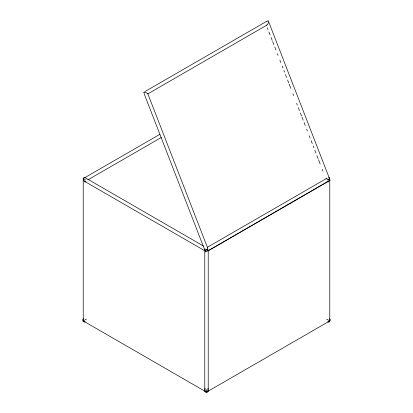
<?xml version="1.0" encoding="UTF-8"?>
<svg xmlns="http://www.w3.org/2000/svg" width="413" height="413" viewBox="0 0 413 413"><rect width="100%" height="100%" fill="white"/><g stroke="black" fill="none" stroke-linecap="round" stroke-linejoin="round"><path stroke-width="0.62" d="M205.287 250.918L205.452 251.78M204.858 390.491C203.965 391.818 206.448 393.253 207.367 391.343A3.381 2.762 -60 0 0 207.982 390.28L207.951 388.225M83.297 320.287L83.235 320.947L83.627 321.128M266.777 21.677L267.005 21.331M267.056 21.264L268.13 20.696M205.049 388.225L205.018 390.28A3.381 2.762 60 0 0 205.633 391.343C206.557 393.259 209.03 391.818 208.142 390.491M85.305 321.67C84.2 323.317 80.989 320.065 83.643 318.759M266.447 25.147L267.304 24.816L268.145 23.402A3.381 1.889 -64.6 0 0 268.455 22.256L268.342 20.918M208.219 250.753L328.934 180.786A3.381 2.762 -60 0 0 329.548 179.722L329.951 179.975M144.767 91.681L266.328 21.497M266.963 25.09L147.746 93.921M84.076 178.086L159.914 134.302M87.773 179.923L161.354 137.441M207.316 247.304L326.647 178.411M83.462 320.798L86.415 319.094M205.024 250.614L207.976 248.905M327.53 179.887L329.543 178.721M207.455 251.181L329.016 180.997M207.362 391.617L328.924 321.438M328.051 181.57L326.988 181.746M143.698 92.285L146.274 92.796A3.381 0.878 15 0 1 147.198 93.23L147.606 93.503M326.048 178.757L328.619 179.268A3.381 0.878 15 0 1 329.543 179.701L329.672 177.946L328.619 177.378M330.08 180.393L329.393 180.419M329.393 321.123L330.493 319.946L329.393 318.769M86.012 181.746L85.078 181.637L84.118 180.848A3.381 2.762 60 0 1 83.452 179.722C82.538 179.159 83.653 176.222 85.321 177.864M328.96 321.252L328.676 321.304A3.381 2.762 0 0 1 328.289 321.345M84.04 321.252L84.324 321.304A3.381 2.762 0 0 0 84.711 321.345M205.664 251.987L206.521 251.656L207.367 250.242A3.381 1.889 -64.6 0 0 207.672 249.096L207.625 247.908L147.808 93.736M84.933 181.56L204.781 250.753M85.796 178.086L203.454 246.019M83.457 178.721L85.512 179.908M205.024 248.905L207.976 250.614M326.585 319.094L329.538 320.798M84.076 321.438L205.638 391.617M143.848 92.718L144.24 92.977A3.381 0.878 15 0 0 144.349 93.039M327.71 321.686C328.748 323.018 330.467 321.185 329.703 320.287M268.884 22.359L329.667 179.015M267.325 27.785L268.022 29.581M268.956 31.982L270.117 34.981M271.047 37.382L272.213 40.381M272.678 41.579L273.84 44.578M274.774 46.979L275.936 49.978M277.335 53.576L278.032 55.373M279.89 60.174L280.825 62.575M282.218 66.173L282.92 67.975M283.85 70.37L284.547 72.172M285.476 74.572L286.643 77.572M287.572 79.967L288.739 82.967M289.203 84.169L290.829 88.367M292.925 93.766L293.622 95.563M296.648 103.364L297.35 105.165M298.279 107.561L299.44 110.56M300.375 112.961L301.536 115.96M302.001 117.158L303.168 120.157M304.097 122.558L305.259 125.557M306.658 129.155L307.355 130.957M309.218 135.753L310.148 138.154M311.082 140.554L312.243 143.554M313.173 145.954L313.875 147.751M314.804 150.151L315.966 153.151M316.9 155.551L318.062 158.551M318.526 159.748L320.158 163.951M322.248 169.345L322.951 171.147M144.116 93.668L204.894 250.324M329.78 179.578L329.78 319.946M328.061 180.863L328.061 182.154M208.219 249.762L208.219 390.13M206.5 389.495L206.5 391.839M204.781 249.762L204.781 390.13M84.939 180.863L84.939 182.154M83.219 179.578L83.219 319.946"/></g></svg>
